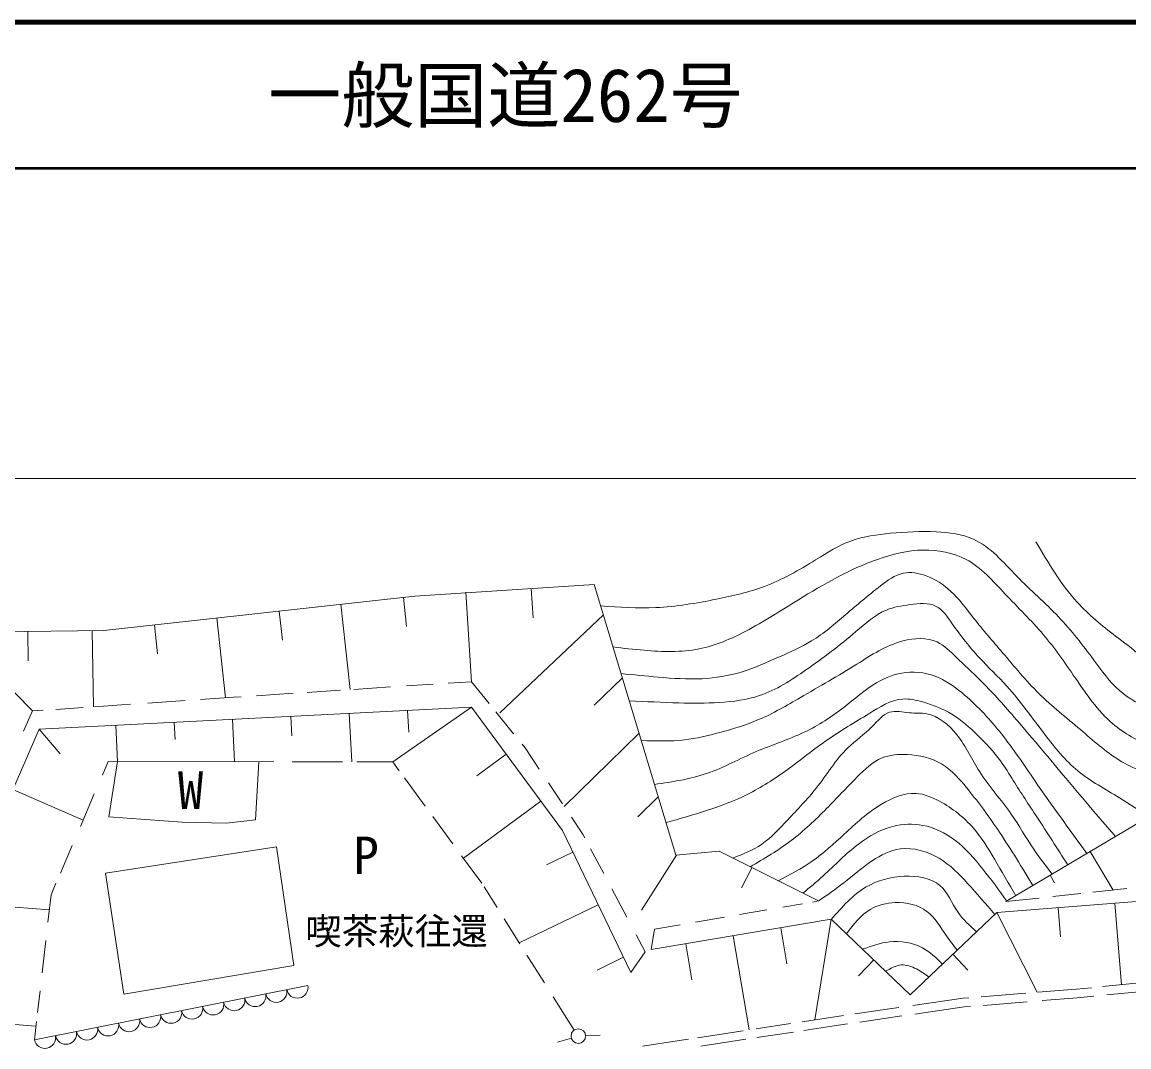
# Model space of a CAD drawing. Units: millimetres, scale not verified. Extents: x 40000 to 680000, y 20000 to 380000.
# Drawn here: x 199892 to 275650, y 309857 to 380000 of the extents above; entities that cross this region are included whole.
import ezdxf
from ezdxf.enums import TextEntityAlignment as Align

# ---------------------------------------------------------------- set-up
doc = ezdxf.new("R2010")
doc.units = ezdxf.units.MM
doc.header["$LTSCALE"] = 1000
for name, color, linetype, lineweight in [('M-BGD', 7, 'Continuous', 13), ('M-STR-HTXT', 7, 'Continuous', 13), ('M-STR-STR3', 7, 'Continuous', 13), ('M-TTL', 2, 'Continuous', 140), ('M-TTL-LINE', 7, 'Continuous', 50)]:
    doc.layers.add(name, color=color, linetype=linetype, lineweight=lineweight)
doc.layers.add('M-TTL-TXT', color=7, linetype='Continuous')
doc.styles.add('ＭＳ ゴシック', font='')
doc.styles.get('ＭＳ ゴシック').set_extended_font_data('MS Gothic')

msp = doc.modelspace()

# ---------------------------------------------------------------- linework, layer by layer
at = {"layer": 'M-BGD'}
for p, q in [((226766, 340712), (239053, 341506)), ((230660, 334852), (230264, 340984)), ((234736, 341227), (234865, 339231)), ((239053, 341506), (244648, 322981)), ((205481, 338368), (226766, 340712)), ((221714, 340155), (222357, 334312)), ((225988, 340626), (226207, 338638)), ((217490, 339690), (217709, 337702)), ((239695, 339438), (232601, 332728)), ((208942, 338749), (209161, 336761)), ((213817, 333756), (213216, 339220)), ((195312, 338217), (205481, 338368)), ((195312, 338217), (200604, 332848)), ((200278, 338290), (200308, 336291)), ((204772, 333134), (204695, 338356)), ((230660, 334852), (229065, 334748)), ((231858, 333369), (230660, 334852)), ((240980, 335123), (239055, 333236)), ((221687, 334269), (219402, 334120)), ((225106, 334491), (222603, 334328)), ((228033, 334681), (226212, 334563)), ((211045, 333565), (208493, 333390)), ((214366, 333793), (212105, 333638)), ((214875, 333826), (214366, 333793)), ((218445, 334058), (215938, 333895)), ((200604, 332848), (199996, 331476)), ((201333, 332898), (200604, 332848)), ((201059, 331597), (230650, 333113)), ((204072, 333086), (202204, 332958)), ((207303, 333308), (204840, 333139)), ((222280, 332684), (222450, 329363)), ((225265, 329358), (230650, 333113)), ((226275, 332889), (226351, 331408)), ((230650, 333113), (236872, 324674)), ((233535, 331295), (232325, 332792)), ((206428, 329394), (206301, 331866)), ((210296, 332070), (210356, 330896)), ((214291, 332275), (214439, 329379)), ((218286, 332479), (218354, 331152)), ((196942, 322227), (201059, 331597)), ((201059, 331597), (202500, 329904)), ((237005, 326310), (242126, 331330)), ((234327, 330315), (234114, 330579)), ((235295, 328868), (234327, 330315)), ((233026, 329890), (231014, 328407)), ((205789, 329396), (205389, 328463)), ((217116, 329374), (205789, 329396)), ((205836, 325596), (206428, 329394)), ((216088, 329376), (215857, 325390)), ((221817, 329364), (218375, 329371)), ((225265, 329358), (222794, 329362)), ((225707, 328756), (225265, 329358)), ((227486, 326332), (226063, 328271)), ((204060, 325367), (199250, 327480)), ((236885, 326491), (235929, 327920)), ((204833, 327167), (203876, 324938)), ((230103, 322766), (235400, 326671)), ((243440, 326981), (242037, 325606)), ((267238, 319803), (278616, 326573)), ((210846, 325236), (205836, 325596)), ((213853, 325159), (210846, 325236)), ((215857, 325390), (213853, 325159)), ((229375, 323759), (228003, 325628)), ((238296, 324380), (237500, 325570)), ((236872, 324674), (241561, 314956)), ((238414, 324157), (238296, 324380)), ((203320, 323642), (202511, 321757)), ((205599, 321750), (217315, 323538)), ((217315, 323538), (218494, 315435)), ((231352, 321065), (229973, 322944)), ((237587, 323192), (235786, 322323)), ((239701, 321721), (238803, 323421)), ((242285, 319210), (244681, 322984)), ((244648, 322981), (247597, 323246)), ((247597, 323246), (254402, 319843)), ((274585, 320588), (273009, 323237)), ((249837, 322117), (249145, 320732)), ((206854, 313457), (205599, 321750)), ((270259, 321600), (270561, 321093)), ((202210, 321057), (201871, 320266)), ((232404, 319392), (231511, 320812)), ((241283, 318726), (240251, 320679)), ((266613, 319049), (290166, 320902)), ((275515, 320687), (273192, 320439)), ((201871, 320266), (201655, 318386)), ((254402, 319843), (253991, 319773)), ((269507, 320045), (267238, 319803)), ((272355, 320350), (270436, 320145)), ((196747, 319613), (201753, 319239)), ((233921, 316982), (239325, 319589)), ((250861, 319235), (249005, 318916)), ((253308, 319655), (251961, 319424)), ((260677, 313416), (266613, 319049)), ((266613, 319049), (269368, 313594)), ((270811, 319379), (270968, 317386)), ((275138, 314111), (274699, 319685)), ((233968, 316907), (232893, 318615)), ((242947, 316516), (255271, 318595)), ((244947, 318220), (243173, 317915)), ((247966, 318738), (245996, 318400)), ((255271, 318595), (254153, 311701)), ((255271, 318595), (260677, 313416)), ((242531, 316365), (241920, 317521)), ((243173, 317915), (242947, 316516)), ((249660, 311020), (248573, 317465)), ((251827, 318014), (252243, 315549)), ((201512, 317143), (201256, 314917)), ((245319, 316916), (245735, 314451)), ((235640, 314250), (234450, 316142)), ((241063, 315987), (239262, 315118)), ((241561, 314956), (242531, 316365)), ((264636, 315106), (263604, 316194)), ((218494, 315435), (206854, 313457)), ((257145, 314723), (258182, 315806)), ((200730, 310338), (219445, 314066)), ((201115, 313689), (200944, 312199)), ((272049, 313808), (269415, 313598)), ((273082, 313909), (272049, 313808)), ((277586, 314350), (273855, 313985)), ((277777, 313766), (274139, 313410)), ((237681, 311006), (236252, 313276)), ((264310, 313189), (260871, 312688)), ((264706, 313221), (264310, 313189)), ((268587, 313531), (265538, 313287)), ((268679, 312937), (265698, 312698)), ((272102, 313211), (269725, 313020)), ((273252, 313323), (272102, 313211)), ((259901, 312546), (256899, 312108)), ((264378, 312593), (260993, 312099)), ((264801, 312626), (264378, 312593)), ((200839, 311285), (196151, 311635)), ((200873, 311585), (200730, 310338)), ((252479, 311447), (250148, 311094)), ((255396, 311889), (253295, 311571)), ((256120, 311995), (255396, 311889)), ((256391, 311428), (255484, 311296)), ((260107, 311970), (257231, 311550)), ((238470, 310618), (239470, 310658)), ((249246, 310957), (246127, 310485)), ((252697, 310873), (250180, 310492)), ((255484, 311296), (253404, 310980)), ((237490, 310458), (236530, 310188)), ((245181, 310341), (242361, 309900)), ((245496, 310389), (245181, 310341)), ((249421, 310377), (246360, 309913))]:
    msp.add_line(p, q, dxfattribs=at)
msp.add_circle((237966, 310595), 500, dxfattribs=at)
for centre in [(217286, 313636), (218726, 313922), (212967, 312775), (214407, 313062), (215846, 313349), (210088, 312202), (211527, 312488), (205769, 311341), (207208, 311628), (208648, 311915), (201450, 310481), (202889, 310768), (204329, 311055)]:
    msp.add_arc(centre, 734, 191.26514, 11.26514, dxfattribs=at)
for points, knots in [([(313743, 346995), (312949, 346170), (312156, 345345), (311522, 344404), (310920, 343511), (310462, 342513), (310142, 341476), (309820, 340432), (309637, 339349), (309233, 338346), (308880, 337467), (308356, 336649), (307887, 335822), (307486, 335115), (307125, 334400), (306609, 333736), (306372, 333432), (306103, 333138), (305767, 332995), (305394, 332837), (304939, 332864), (304522, 332962), (303957, 333095), (303464, 333358), (302974, 333635), (302229, 334056), (301494, 334509), (300787, 334981), (299818, 335627), (298901, 336310), (297960, 337067), (297659, 337309), (297357, 337558), (297017, 337673), (296476, 337856), (295842, 337697), (295234, 337572), (294497, 337421), (293798, 337319), (293114, 337135), (291524, 336707), (290013, 335833), (288638, 334846), (287058, 333713), (285659, 332429), (283994, 331414), (282787, 330678), (281442, 330083), (280056, 330000), (279120, 329944), (278165, 330122), (277263, 330438), (276262, 330788), (275326, 331308), (274537, 331986), (273520, 332859), (272749, 333994), (271980, 335116), (271279, 336137), (270580, 337147), (269792, 338077), (268972, 339045), (268056, 339926), (267167, 340870), (266344, 341746), (265544, 342676), (264509, 343226), (263635, 343690), (262593, 343885), (261581, 343865), (260502, 343845), (259457, 343582), (258451, 343226), (256535, 342549), (254758, 341535), (253033, 340466), (251843, 339729), (250678, 338965), (249432, 338313), (248417, 337781), (247348, 337325), (246235, 337101), (245007, 336855), (243724, 336892), (242466, 337000), (241754, 337061), (241049, 337145), (240344, 337228)], [0, 0, 0, 0, 1, 1, 1, 2, 2, 2, 3, 3, 3, 4, 4, 4, 5, 5, 5, 6, 6, 6, 7, 7, 7, 8, 8, 8, 9, 9, 9, 10, 10, 10, 11, 11, 11, 12, 12, 12, 13, 13, 13, 14, 14, 14, 15, 15, 15, 16, 16, 16, 17, 17, 17, 18, 18, 18, 19, 19, 19, 20, 20, 20, 21, 21, 21, 22, 22, 22, 23, 23, 23, 24, 24, 24, 25, 25, 25, 26, 26, 26, 27, 27, 27, 28, 28, 28, 29, 29, 29, 29]), ([(361835, 328581), (360659, 328583), (359483, 328585), (358307, 328616), (356745, 328658), (355185, 328752), (353625, 328807), (352418, 328850), (351211, 328869), (349999, 328893), (349028, 328912), (348055, 328934), (347100, 329077), (345592, 329303), (344131, 329830), (342728, 330458), (341473, 331019), (340265, 331662), (339138, 332437), (338000, 333219), (336944, 334136), (336009, 335152), (335302, 335920), (334663, 336744), (333984, 337545), (333534, 338076), (333066, 338597), (332512, 339017), (332079, 339345), (331593, 339611), (331085, 339799), (330073, 340175), (328971, 340242), (327910, 340444), (327241, 340571), (326588, 340751), (325931, 340950), (325161, 341182), (324385, 341440), (323722, 341870), (322929, 342386), (322297, 343149), (321744, 343941), (321254, 344641), (320824, 345363), (320252, 345988), (319699, 346593), (319012, 347108), (318225, 347364), (317781, 347508), (317305, 347570), (316850, 347509), (316152, 347414), (315503, 347031), (314950, 346566), (314544, 346225), (314191, 345842), (313904, 345415), (313353, 344597), (313047, 343624), (312753, 342661), (312356, 341363), (311978, 340084), (311533, 338826), (311084, 337559), (310566, 336313), (310033, 335060), (309674, 334217), (309308, 333370), (308743, 332654), (308370, 332181), (307910, 331765), (307384, 331469), (307013, 331261), (306610, 331112), (306198, 331016), (305563, 330868), (304906, 330847), (304246, 330876), (303662, 330902), (303076, 330967), (302537, 331155), (301640, 331468), (300871, 332123), (300166, 332794), (299467, 333460), (298830, 334141), (298109, 334781), (297673, 335169), (297207, 335541), (296680, 335758), (296058, 336013), (295352, 336052), (294657, 336036), (293866, 336018), (293090, 335929), (292356, 335688), (291757, 335491), (291185, 335193), (290648, 334851), (289923, 334389), (289260, 333847), (288591, 333317), (286751, 331861), (284862, 330503), (282838, 329238), (282202, 328840), (281554, 328452), (280850, 328261), (279954, 328018), (278968, 328097), (278026, 328296), (276940, 328526), (275912, 328917), (274993, 329482), (274040, 330067), (273205, 330840), (272343, 331574), (271378, 332396), (270381, 333169), (269484, 334049), (268600, 334917), (267813, 335890), (267009, 336838), (266341, 337625), (265661, 338396), (265021, 339209), (264520, 339846), (264044, 340509), (263452, 341057), (262971, 341503), (262413, 341873), (261779, 342103), (261271, 342287), (260715, 342382), (260210, 342277), (259635, 342159), (259127, 341782), (258641, 341406), (257809, 340762), (257044, 340118), (256270, 339453), (255525, 338814), (254772, 338155), (253934, 337640), (253218, 337201), (252441, 336866), (251668, 336525), (250829, 336154), (249996, 335776), (249122, 335513), (248254, 335253), (247346, 335107), (246438, 335060), (245437, 335009), (244436, 335078), (243439, 335165), (242589, 335239), (241741, 335325), (240893, 335412)], [0, 0, 0, 0, 1, 1, 1, 2, 2, 2, 3, 3, 3, 4, 4, 4, 5, 5, 5, 6, 6, 6, 7, 7, 7, 8, 8, 8, 9, 9, 9, 10, 10, 10, 11, 11, 11, 12, 12, 12, 13, 13, 13, 14, 14, 14, 15, 15, 15, 16, 16, 16, 17, 17, 17, 18, 18, 18, 19, 19, 19, 20, 20, 20, 21, 21, 21, 22, 22, 22, 23, 23, 23, 24, 24, 24, 25, 25, 25, 26, 26, 26, 27, 27, 27, 28, 28, 28, 29, 29, 29, 30, 30, 30, 31, 31, 31, 32, 32, 32, 33, 33, 33, 34, 34, 34, 35, 35, 35, 36, 36, 36, 37, 37, 37, 38, 38, 38, 39, 39, 39, 40, 40, 40, 41, 41, 41, 42, 42, 42, 43, 43, 43, 44, 44, 44, 45, 45, 45, 46, 46, 46, 47, 47, 47, 48, 48, 48, 49, 49, 49, 50, 50, 50, 51, 51, 51, 52, 52, 52, 53, 53, 53, 53]), ([(239495, 340042), (240756, 339957), (242018, 339872), (243273, 339928), (244661, 339990), (246040, 340225), (247413, 340500), (248534, 340725), (249652, 340976), (250711, 341375), (251935, 341837), (253080, 342497), (254211, 343192), (255009, 343684), (255800, 344193), (256667, 344505), (257510, 344808), (258424, 344925), (259326, 345010), (260370, 345107), (261398, 345160), (262456, 345111), (263336, 345069), (264238, 344956), (265013, 344606), (266171, 344082), (267050, 343029), (267975, 342082), (268925, 341108), (269925, 340247), (270835, 339289), (271706, 338371), (272495, 337365), (273258, 336327), (273792, 335601), (274314, 334859), (274975, 334274), (275639, 333686), (276443, 333257), (277263, 332861), (277928, 332540), (278603, 332240), (279316, 332120), (279976, 332009), (280669, 332052), (281335, 332188), (282311, 332387), (283229, 332786), (284095, 333265), (285453, 334016), (286683, 334964), (287931, 335890), (288921, 336623), (289922, 337342), (290994, 337942), (291803, 338396), (292652, 338781), (293484, 339188), (294024, 339452), (294557, 339725), (295133, 339928), (295644, 340108), (296187, 340233), (296715, 340197), (297493, 340145), (298235, 339743), (298902, 339289), (299594, 338817), (300205, 338290), (300753, 337673), (301135, 337243), (301487, 336769), (301931, 336428), (302363, 336096), (302882, 335890), (303445, 335721), (303946, 335571), (304483, 335450), (304926, 335587), (305493, 335762), (305908, 336360), (306272, 336933), (306819, 337794), (307250, 338599), (307618, 339457), (308245, 340920), (308686, 342537), (309402, 344000), (309777, 344768), (310229, 345495), (310681, 346221)], [0, 0, 0, 0, 1, 1, 1, 2, 2, 2, 3, 3, 3, 4, 4, 4, 5, 5, 5, 6, 6, 6, 7, 7, 7, 8, 8, 8, 9, 9, 9, 10, 10, 10, 11, 11, 11, 12, 12, 12, 13, 13, 13, 14, 14, 14, 15, 15, 15, 16, 16, 16, 17, 17, 17, 18, 18, 18, 19, 19, 19, 20, 20, 20, 21, 21, 21, 22, 22, 22, 23, 23, 23, 24, 24, 24, 25, 25, 25, 26, 26, 26, 27, 27, 27, 28, 28, 28, 29, 29, 29, 30, 30, 30, 30]), ([(307685, 345346), (307065, 344303), (306444, 343260), (305834, 342183), (305421, 341453), (305013, 340708), (304387, 340164), (303978, 339808), (303475, 339538), (302940, 339423), (302375, 339302), (301773, 339354), (301224, 339524), (300600, 339717), (300044, 340063), (299474, 340399), (298807, 340793), (298119, 341174), (297388, 341341), (296386, 341571), (295302, 341399), (294258, 341173), (293237, 340952), (292255, 340679), (291330, 340264), (290320, 339811), (289379, 339189), (288436, 338582), (287398, 337913), (286358, 337263), (285373, 336529), (284698, 336025), (284048, 335481), (283321, 335048), (282927, 334814), (282510, 334612), (282075, 334476), (281621, 334334), (281147, 334264), (280662, 334241), (280181, 334217), (279690, 334240), (279249, 334375), (278124, 334719), (277325, 335793), (276422, 336630), (275884, 337129), (275309, 337543), (274739, 337976), (273812, 338681), (272898, 339436), (272114, 340298), (270993, 341532), (270140, 342985), (269287, 344437)], [0, 0, 0, 0, 1, 1, 1, 2, 2, 2, 3, 3, 3, 4, 4, 4, 5, 5, 5, 6, 6, 6, 7, 7, 7, 8, 8, 8, 9, 9, 9, 10, 10, 10, 11, 11, 11, 12, 12, 12, 13, 13, 13, 14, 14, 14, 15, 15, 15, 16, 16, 16, 17, 17, 17, 18, 18, 18, 18]), ([(241454, 333554), (242588, 333491), (243722, 333428), (244855, 333399), (245774, 333376), (246691, 333376), (247615, 333433), (248551, 333491), (249494, 333609), (250374, 333904), (251511, 334285), (252545, 334962), (253538, 335654), (254724, 336481), (255853, 337328), (256970, 338279), (257632, 338842), (258290, 339441), (259057, 339760), (259554, 339966), (260097, 340055), (260672, 340130), (261281, 340209), (261926, 340271), (262422, 340029), (262894, 339799), (263231, 339293), (263566, 338817), (264163, 337969), (264753, 337214), (265417, 336495), (266024, 335839), (266693, 335213), (267302, 334543), (268243, 333508), (269042, 332366), (269893, 331245), (270575, 330348), (271290, 329464), (272148, 328755), (273018, 328036), (274034, 327496), (275008, 326904), (275688, 326491), (276347, 326053), (277007, 325615)], [0, 0, 0, 0, 1, 1, 1, 2, 2, 2, 3, 3, 3, 4, 4, 4, 5, 5, 5, 6, 6, 6, 7, 7, 7, 8, 8, 8, 9, 9, 9, 10, 10, 10, 11, 11, 11, 12, 12, 12, 13, 13, 13, 14, 14, 14, 15, 15, 15, 15]), ([(274735, 324263), (274128, 324962), (273522, 325661), (272922, 326366), (272323, 327069), (271730, 327778), (271138, 328486), (270025, 329816), (268913, 331144), (267773, 332457), (267021, 333322), (266258, 334182), (265451, 334981), (264925, 335502), (264380, 335999), (263835, 336529), (263427, 336926), (263020, 337343), (262523, 337572), (261825, 337894), (260952, 337846), (260167, 337640), (259000, 337333), (258028, 336678), (257038, 336058), (255768, 335262), (254467, 334523), (253167, 333769), (252232, 333227), (251297, 332676), (250307, 332255), (249451, 331891), (248553, 331623), (247648, 331380), (246848, 331165), (246042, 330970), (245225, 330875), (244254, 330762), (243267, 330791), (242280, 330819)], [0, 0, 0, 0, 1, 1, 1, 2, 2, 2, 3, 3, 3, 4, 4, 4, 5, 5, 5, 6, 6, 6, 7, 7, 7, 8, 8, 8, 9, 9, 9, 10, 10, 10, 11, 11, 11, 12, 12, 12, 13, 13, 13, 13]), ([(243186, 327820), (244417, 328003), (245649, 328186), (246807, 328587), (247948, 328981), (249019, 329587), (250139, 330068), (251242, 330542), (252394, 330895), (253470, 331414), (254413, 331868), (255299, 332450), (256129, 333096), (256871, 333674), (257570, 334303), (258384, 334779), (258993, 335135), (259667, 335406), (260369, 335486), (261141, 335574), (261947, 335431), (262658, 335116), (263304, 334829), (263872, 334399), (264408, 333938), (265339, 333136), (266174, 332237), (266932, 331279), (267735, 330264), (268452, 329183), (269186, 328116), (270353, 326420), (271564, 324759), (272776, 323098)], [0, 0, 0, 0, 1, 1, 1, 2, 2, 2, 3, 3, 3, 4, 4, 4, 5, 5, 5, 6, 6, 6, 7, 7, 7, 8, 8, 8, 9, 9, 9, 10, 10, 10, 11, 11, 11, 11]), ([(271466, 322319), (270766, 323412), (270066, 324506), (269355, 325592), (268813, 326419), (268265, 327242), (267739, 328082), (267455, 328536), (267177, 328996), (266864, 329428), (266409, 330058), (265878, 330631), (265316, 331178), (264764, 331716), (264182, 332229), (263533, 332625), (262923, 332997), (262253, 333265), (261547, 333467), (261091, 333597), (260620, 333699), (260167, 333668), (259346, 333613), (258586, 333119), (257845, 332659), (256868, 332052), (255925, 331504), (255018, 330875), (254086, 330229), (253191, 329497), (252259, 328822), (251390, 328194), (250488, 327615), (249533, 327140), (248637, 326694), (247694, 326340), (246740, 326029), (245824, 325731), (244899, 325472), (243974, 325213)], [0, 0, 0, 0, 1, 1, 1, 2, 2, 2, 3, 3, 3, 4, 4, 4, 5, 5, 5, 6, 6, 6, 7, 7, 7, 8, 8, 8, 9, 9, 9, 10, 10, 10, 11, 11, 11, 12, 12, 12, 13, 13, 13, 13]), ([(248540, 322774), (249230, 323047), (249919, 323320), (250517, 323729), (251182, 324183), (251735, 324804), (252295, 325402), (252964, 326116), (253644, 326799), (254248, 327564), (254973, 328484), (255588, 329524), (256409, 330318), (256931, 330823), (257535, 331229), (258083, 331783), (258461, 332165), (258812, 332619), (259268, 332759), (259672, 332883), (260159, 332761), (260628, 332724), (261038, 332692), (261435, 332725), (261814, 332654), (262612, 332506), (263330, 331901), (263871, 331225), (264516, 330418), (264911, 329512), (265440, 328680), (266078, 327674), (266911, 326775), (267601, 325786), (268147, 325004), (268603, 324167), (269135, 323380), (269530, 322797), (269966, 322241), (270403, 321686)], [0, 0, 0, 0, 1, 1, 1, 2, 2, 2, 3, 3, 3, 4, 4, 4, 5, 5, 5, 6, 6, 6, 7, 7, 7, 8, 8, 8, 9, 9, 9, 10, 10, 10, 11, 11, 11, 12, 12, 12, 13, 13, 13, 13]), ([(249728, 322180), (250686, 322743), (251644, 323307), (252528, 323976), (253395, 324633), (254191, 325392), (254951, 326164), (255650, 326873), (256319, 327593), (257038, 328318), (257555, 328839), (258099, 329363), (258754, 329630), (259279, 329844), (259877, 329893), (260470, 329866), (261306, 329827), (262135, 329637), (262826, 329226), (263540, 328802), (264107, 328141), (264643, 327476), (265416, 326518), (266125, 325550), (266797, 324549), (267593, 323363), (268336, 322131), (269080, 320899)], [0, 0, 0, 0, 1, 1, 1, 2, 2, 2, 3, 3, 3, 4, 4, 4, 5, 5, 5, 6, 6, 6, 7, 7, 7, 8, 8, 8, 9, 9, 9, 9]), ([(267915, 320206), (267435, 321037), (266955, 321868), (266460, 322698), (266021, 323436), (265570, 324172), (265013, 324818), (264370, 325564), (263584, 326189), (262691, 326669), (262179, 326944), (261632, 327172), (261076, 327207), (260270, 327258), (259446, 326905), (258720, 326467), (257756, 325885), (256963, 325156), (256163, 324414), (255463, 323766), (254757, 323108), (253975, 322563), (253241, 322051), (252440, 321637), (251640, 321224)], [0, 0, 0, 0, 1, 1, 1, 2, 2, 2, 3, 3, 3, 4, 4, 4, 5, 5, 5, 6, 6, 6, 7, 7, 7, 8, 8, 8, 8]), ([(267300, 319840), (266761, 320574), (266222, 321308), (265653, 322025), (265079, 322748), (264474, 323454), (263735, 324010), (263089, 324495), (262341, 324867), (261547, 325020), (260870, 325150), (260161, 325122), (259494, 324952), (258634, 324734), (257845, 324280), (257139, 323741), (256268, 323077), (255521, 322283), (254716, 321553), (254268, 321148), (253802, 320762), (253336, 320376)], [0, 0, 0, 0, 1, 1, 1, 2, 2, 2, 3, 3, 3, 4, 4, 4, 5, 5, 5, 6, 6, 6, 7, 7, 7, 7]), ([(266473, 318917), (265861, 319634), (265248, 320351), (264610, 321049), (264023, 321689), (263415, 322313), (262658, 322765), (261861, 323240), (260898, 323525), (259999, 323404), (259315, 323312), (258667, 322985), (258081, 322597), (257385, 322135), (256776, 321587), (256129, 321082), (255572, 320648), (254987, 320245), (254402, 319843)], [0, 0, 0, 0, 1, 1, 1, 2, 2, 2, 3, 3, 3, 4, 4, 4, 5, 5, 5, 6, 6, 6, 6]), ([(265228, 317735), (264763, 318153), (264299, 318571), (263940, 319092), (263522, 319700), (263247, 320448), (262720, 320905), (262112, 321431), (261168, 321569), (260279, 321532), (259322, 321493), (258429, 321250), (257664, 320800), (256748, 320261), (256015, 319423), (255282, 318585)], [0, 0, 0, 0, 1, 1, 1, 2, 2, 2, 3, 3, 3, 4, 4, 4, 5, 5, 5, 5]), ([(256316, 317595), (256802, 318234), (257289, 318874), (257946, 319265), (258447, 319563), (259048, 319717), (259663, 319736), (260435, 319760), (261231, 319572), (261816, 319130), (262380, 318705), (262748, 318045), (263162, 317448), (263397, 317109), (263647, 316790), (263896, 316471)], [0, 0, 0, 0, 1, 1, 1, 2, 2, 2, 3, 3, 3, 4, 4, 4, 5, 5, 5, 5]), ([(262898, 315524), (262466, 315943), (262034, 316361), (261513, 316640), (260843, 316999), (260025, 317127), (259259, 317044), (258619, 316975), (258016, 316759), (257413, 316543)], [0, 0, 0, 0, 1, 1, 1, 2, 2, 2, 3, 3, 3, 3]), ([(258994, 315028), (259344, 315231), (259693, 315434), (260066, 315462), (260414, 315488), (260783, 315362), (261110, 315193), (261419, 315033), (261691, 314835), (261963, 314636)], [0, 0, 0, 0, 1, 1, 1, 2, 2, 2, 3, 3, 3, 3])]:
    msp.add_open_spline(points, degree=3, knots=knots, dxfattribs=at)
at = {"layer": 'M-STR-STR3'}
msp.add_line((396932, 348771), (86073, 348771), dxfattribs=at)
at = {"layer": 'M-TTL'}
msp.add_line((680000, 380000), (40000, 380000), dxfattribs=at)
at = {"layer": 'M-TTL-LINE'}
msp.add_line((40000, 370000), (680000, 370000), dxfattribs=at)

# ---------------------------------------------------------------- texts
at = {"layer": 'M-STR-HTXT', "style": 'ＭＳ ゴシック'}
for s, height, p in [('W', 2566, (210551, 325380)), ('P', 2566, (222565, 320918)), ('喫茶萩往還', 1833, (219268, 316312))]:
    msp.add_text(s, height=height, dxfattribs=at).set_placement(p, align=Align.BOTTOM_LEFT)
at = {"layer": 'M-TTL-TXT', "style": 'ＭＳ ゴシック'}
msp.add_text('一般国道262号', height=3666, dxfattribs=at).set_placement((216734, 375000), align=Align.MIDDLE_LEFT)

doc.saveas('drawing.dxf')
